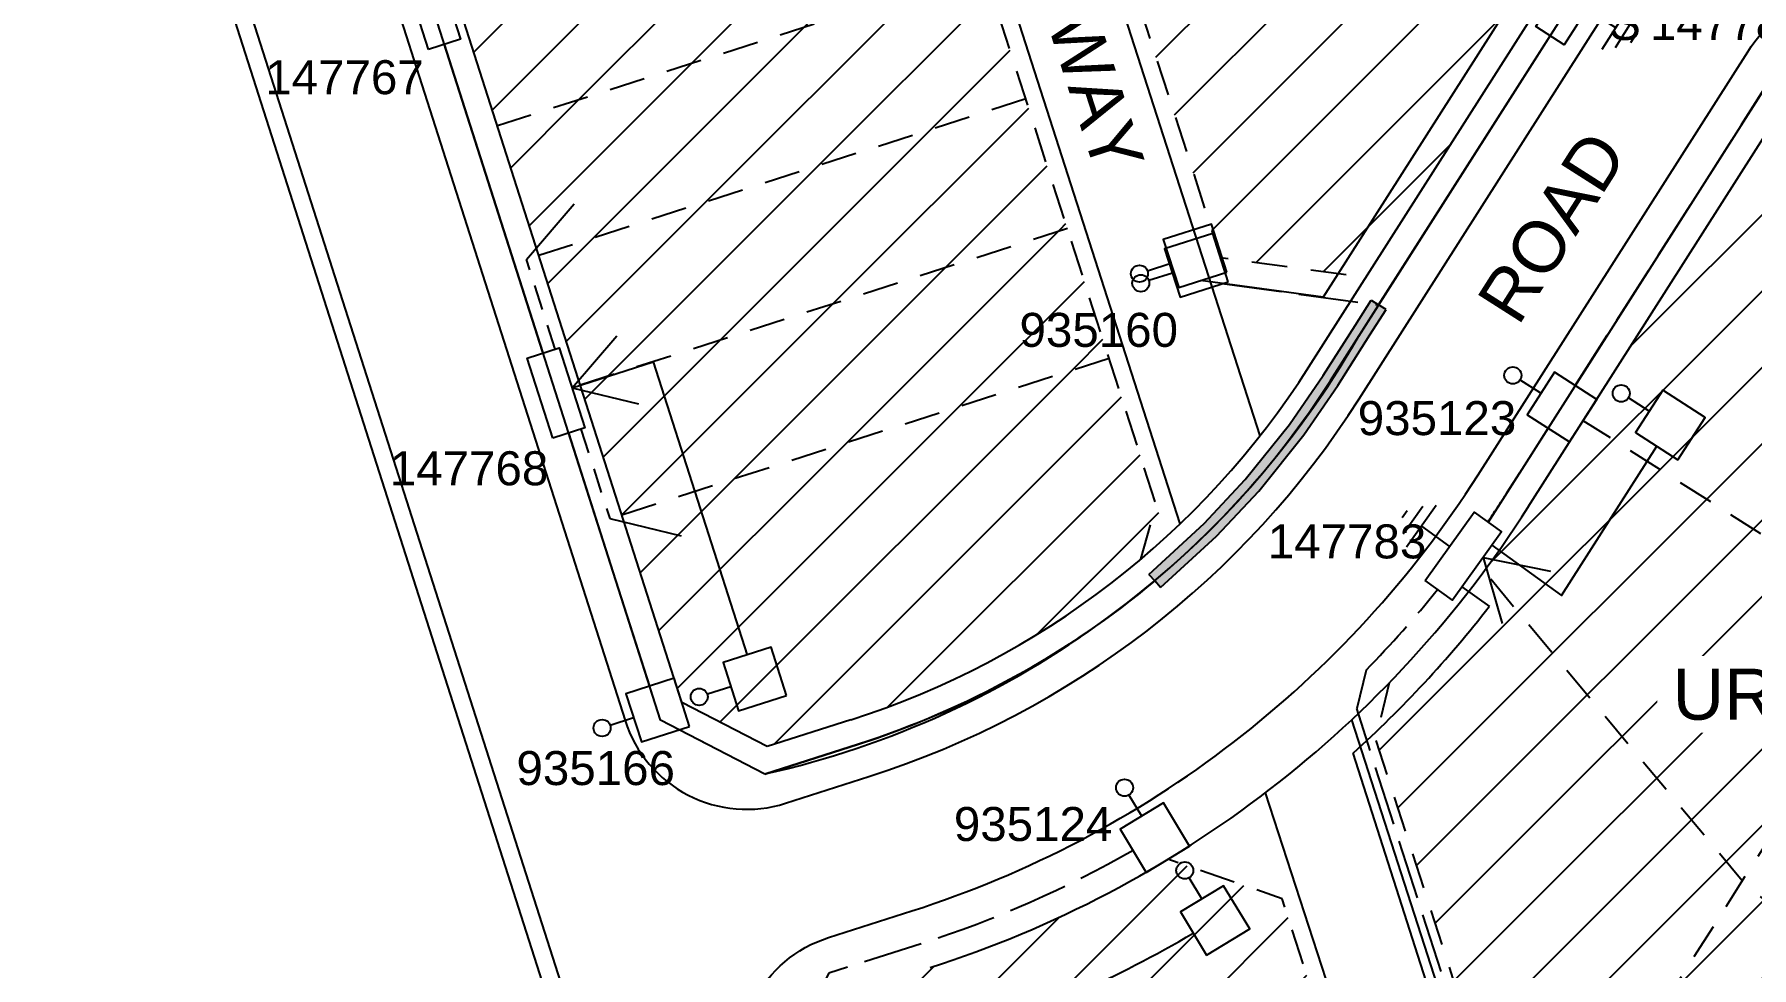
# Model space of a CAD drawing. Header units: metres. Extents: x 305550 to 306428, y 6276370 to 6276957.
# Drawn here: x 305796.4 to 305897.3, y 6276709.2 to 6276764.1 of the extents above; entities that cross this region are included whole.
import ezdxf
from ezdxf.enums import TextEntityAlignment as Align

# ---------------------------------------------------------------- set-up
doc = ezdxf.new("R2010")
doc.units = ezdxf.units.M
doc.header["$LTSCALE"] = 0.7
for name, pattern in [('Cable Exist OH', [1, 1, 0]), ('Dash', [5, 3, -2]), ('IE Trench LV', [6.5, 5, -1.5])]:
    doc.linetypes.add(name, pattern=pattern)
doc.layers.get('0').update_dxf_attribs({"color": 6})
for name, color, linetype in [('_User Miscellaneous1', 3, 'Continuous'), ('_User Miscellaneous11', 7, 'Continuous'), ('_User Miscellaneous4', 7, 'Continuous'), ('_User Miscellaneous7', 150, 'Continuous'), ('_User Miscellaneous8', 7, 'Continuous'), ('_User Miscellaneous9', 8, 'Continuous'), ('Cadastre Developer_SP_NEW', 4, 'Continuous'), ('Cadastre Roads_SP_NEW', 8, 'Continuous'), ('Duct_SP_NEW', 2, 'Continuous'), ('Equip_LV_NEW', 5, 'Continuous'), ('Mains_HV_NEW_U72', 2, 'Continuous'), ('Mains_LV_NEW_R6', 2, 'Continuous'), ('Mains_LV_NEW_T84', 2, 'Continuous'), ('Services_SP_NEW_UG', 2, 'Continuous'), ('SupportsUG_SP_LV_NEW', 2, 'Continuous'), ('SupportsUG_SP_LV_SL_NEW', 2, 'Continuous'), ('Trench_SP_NEW', 2, 'Continuous')]:
    doc.layers.add(name, color=color, linetype=linetype)
doc.layers.add('_User Miscellaneous5', color=7, linetype='Continuous', lineweight=35)
doc.layers.add('_User Notes', color=7, linetype='Continuous', plot=False)
doc.styles.add('ARIAL', font='arial.ttf', dxfattribs={"height": 2})
doc.styles.add('ARIAL 3.0', font='arial.ttf', dxfattribs={"height": 3})
doc.styles.add('POLE_LABEL', font='arial.ttf')
doc.styles.add('SL_LABEL', font='arial.ttf')
doc.styles.get("Standard").update_dxf_attribs({"font": 'arial.ttf'})
doc.styles.add('style1', font='iso3098b.shx')
doc.linetypes.add('Cable New UG', pattern='A,8,-1,["x",style1,S=3.5,R=0,X=0.35,Y=-1],-3.5', length=12.5)
doc.linetypes.add('Cable Z', pattern='A,8,-1,["Z",Standard,S=2.5,R=0,X=0.35,Y=-1.25],-3.5', length=12.5)
doc.linetypes.add('IE Trench HV', pattern='A,8,-2,["/",style1,S=2.5,R=0,X=0.1,Y=-1],-4.5', length=14.5)

# ---------------------------------------------------------------- blocks, each defined once
blk = doc.blocks.new('*U116')
at = {"layer": '_User Miscellaneous7', "lineweight": -3}
blk.add_lwpolyline([(0.56, 2.88), (0.56, 4.33)], dxfattribs=at)
blk.add_lwpolyline([(-0.93, -0.09), (2.04, -0.09), (2.04, 2.88), (-0.93, 2.88)], close=True, dxfattribs=at)
blk.add_circle((0.56, 4.83), 0.5, dxfattribs=at)
at = {"layer": '_User Miscellaneous8', "color": 2, "lineweight": -3}
blk.add_lwpolyline([(-1.49, 0), (1.49, 0), (1.49, 2.97), (-1.49, 2.97)], close=True, dxfattribs=at)
at = {"style": 'POLE_LABEL', "flags": 9}
blk.add_attdef('STRUCTURE_PLANT_NUMBER', text='', height=0.2, dxfattribs=at).set_placement((1.64, 1.73), align=Align.MIDDLE_LEFT)
for tag, flags, p in [('STREET_CODE', 9, (1.64, 1.49)), ('OWNED_BY', 9, (1.64, 1.09)), ('COLUMN_TYPE', 9, (1.64, 1.29)), ('OPERATED_BY', 9, (1.64, 0.89)), ('STATE', 9, (1.64, 0.49)), ('MAINTAINED_BY', 9, (1.64, 0.69)), ('USAGE', 9, (1.64, 0.29)), ('LEGEND', 9, (1.64, 0.09)), ('SUBURB', 9, (1.64, -0.31)), ('STREETNAME', 9, (1.64, -0.51)), ('PARENT', 9, (1.64, -0.11)), ('LOCATION', 9, (1.64, -0.71)), ('NOTES', 9, (1.64, -0.91)), ('Z', 1, (1.64, -1.31)), ('LABEL_ALIGNMENT', 9, (1.64, -1.11))]:
    blk.add_attdef(tag, text='', height=0.2, dxfattribs=dict(flags=flags)).set_placement(p, align=Align.MIDDLE_LEFT)
at = {"layer": '_User Miscellaneous5', "style": 'ARIAL', "flags": 8}
blk.add_attdef('ASSET_NUM', text='', height=2, dxfattribs=at).set_placement((2, 3.49), align=Align.MIDDLE_LEFT)
blk = doc.blocks.new('*U39')
at = {"layer": '_User Miscellaneous8', "color": 2}
blk.add_line((0, 0), (0, 1.45), dxfattribs=at)
blk.add_circle((0, 1.95), 0.5, dxfattribs=at)
for tag, p, flags in [('Z', (0, 0), 1), ('OPERATED_BY', (0, -9.61), 9)]:
    blk.add_attdef(tag, p, '', height=0.2, dxfattribs=dict(flags=flags))
at = {"style": 'SL_LABEL', "flags": 9}
blk.add_attdef('STREET_CODE', text='', height=0.2, dxfattribs=at).set_placement((0, -0.2), align=Align.MIDDLE_LEFT)
at = {"flags": 9}
for tag, p in [('CONSTRUCTED_VOLTAGE', (0, -0.4)), ('CONTROL_TYPE', (0, -0.6)), ('LANTERN_PURPOSE', (0, -0.8)), ('LANTERN_TYPE', (0, -1)), ('OPERATING_VOLTAGE', (0, -1.4)), ('ORIENTATION', (0, -1.6)), ('OWNED_BY', (0, -1.8)), ('STATE', (0, -2)), ('NO_PHASES', (0, -1.2)), ('CEXIST', (0, -2.4)), ('CNEW', (0, -2.6)), ('CNUMBER', (0, -2.8)), ('CREMOVE', (0, -3)), ('USAGE', (0, -2.2)), ('CREPLACE', (0, -3.2)), ('LKINGHEIGHT', (0, -3.4)), ('LBRACKET', (0, -3.6)), ('LBRACKETVOCAB', (0, -3.8)), ('LCATEGORY', (0, -4)), ('LCHARGE1', (0, -4.2)), ('LCHARGE1PERCENT', (0, -4.4)), ('LCHARGE2', (0, -4.6)), ('LCHARGE2PERCENT', (0, -4.8)), ('LCHARGE3', (0, -5)), ('LCHARGE3PERCENT', (0, -5.2)), ('LEXIST', (0, -5.4)), ('LLAMP', (0, -5.6)), ('LLAMPVOCAB', (0, -5.8)), ('LMAST', (0, -6)), ('LMASTVOCAB', (0, -6.2)), ('LNEW', (0, -6.4)), ('LANTNUMBER', (0, -6.6)), ('LOUTREACH', (0, -7)), ('LOUTREACHVOCAB', (0, -7.2)), ('LRATECODE', (0, -7.4)), ('LREMOVE', (0, -7.6)), ('LREPLACE', (0, -7.8)), ('LTYPE', (0, -8)), ('SUBURB', (0, -8.6)), ('STREETNAME', (0, -8.8)), ('LTYPEVOCAB', (0, -8.2)), ('LEGEND', (0, -8.4)), ('LOCATION', (0, -9)), ('NOTES', (0, -9.2)), ('MAINTAINED_BY', (0, -9.86))]:
    blk.add_attdef(tag, text='', height=0.2, dxfattribs=at).set_placement(p, align=Align.MIDDLE_LEFT)
at = {"layer": '_User Notes', "style": 'SL_LABEL', "flags": 8}
blk.add_attdef('ASSET_NUM', text='', height=2.5, dxfattribs=at).set_placement((2, 2), align=Align.MIDDLE_LEFT)
at = {"layer": '_User Notes', "flags": 8}
blk.add_attdef('LNUMBER', text='', height=2.5, dxfattribs=at).set_placement((1.2, -2.8), align=Align.MIDDLE_LEFT)
blk = doc.blocks.new('*U35')
at = {"lineweight": -3}
blk.add_lwpolyline([(-2.48, 2.49), (2.47, 2.49), (2.47, 0.51), (-2.48, 0.51)], close=True, dxfattribs=at)
for tag, flags, p in [('STREET_CODE', 9, (1.5, 3.5)), ('OWNED_BY', 9, (1.5, 3.3)), ('OPERATED_BY', 9, (1.5, 3.1)), ('STATE', 9, (1.5, 2.7)), ('SUPPORT_TYPE', 9, (1.5, 2.5)), ('MAINTAINED_BY', 9, (1.5, 2.9)), ('USAGE', 9, (1.5, 2.3)), ('LEGEND', 9, (1.5, 2.1)), ('SUBURB', 9, (1.5, 1.7)), ('STREETNAME', 9, (1.5, 1.5)), ('PARENT', 9, (1.5, 1.9)), ('LOCATION', 9, (1.5, 1.3)), ('NOTES', 9, (1.5, 1.1)), ('Z', 1, (1.5, 0.9))]:
    blk.add_attdef(tag, text='', height=0.2, dxfattribs=dict(flags=flags)).set_placement(p, align=Align.MIDDLE_LEFT)
at = {"layer": '_User Miscellaneous4', "style": 'ARIAL', "flags": 8}
blk.add_attdef('ASSET_NUM', text='', height=2, dxfattribs=at).set_placement((2, 5.5), align=Align.MIDDLE_LEFT)
blk = doc.blocks.new('A$C1B2C29DD')
at = {"layer": 'Services_SP_NEW_UG', "color": 2, "flags": 128}
for points in [[(0, 0), (-2.1, 3.44)], [(0, 0), (2.1, 3.44)]]:
    blk.add_lwpolyline(points, dxfattribs=at)
blk = doc.blocks.new('*U36')
at = {"layer": '_User Miscellaneous7', "lineweight": -3}
blk.add_lwpolyline([(0, -3.03), (0, -1.58)], dxfattribs=at)
blk.add_lwpolyline([(-1.49, -6), (1.49, -6), (1.49, -3.03), (-1.49, -3.03)], close=True, dxfattribs=at)
blk.add_circle((0, -1.08), 0.5, dxfattribs=at)
at = {"layer": '_User Miscellaneous8', "color": 2, "lineweight": -3}
blk.add_lwpolyline([(-1.49, 0), (1.49, 0), (1.49, 2.97), (-1.49, 2.97)], close=True, dxfattribs=at)
at = {"style": 'POLE_LABEL', "flags": 9}
blk.add_attdef('STRUCTURE_PLANT_NUMBER', text='', height=0.2, dxfattribs=at).set_placement((1.64, 1.73), align=Align.MIDDLE_LEFT)
for tag, flags, p in [('STREET_CODE', 9, (1.64, 1.49)), ('OWNED_BY', 9, (1.64, 1.09)), ('COLUMN_TYPE', 9, (1.64, 1.29)), ('OPERATED_BY', 9, (1.64, 0.89)), ('STATE', 9, (1.64, 0.49)), ('MAINTAINED_BY', 9, (1.64, 0.69)), ('USAGE', 9, (1.64, 0.29)), ('LEGEND', 9, (1.64, 0.09)), ('SUBURB', 9, (1.64, -0.31)), ('STREETNAME', 9, (1.64, -0.51)), ('PARENT', 9, (1.64, -0.11)), ('LOCATION', 9, (1.64, -0.71)), ('NOTES', 9, (1.64, -0.91)), ('Z', 1, (1.64, -1.31)), ('LABEL_ALIGNMENT', 9, (1.64, -1.11))]:
    blk.add_attdef(tag, text='', height=0.2, dxfattribs=dict(flags=flags)).set_placement(p, align=Align.MIDDLE_LEFT)
at = {"layer": '_User Miscellaneous5', "style": 'ARIAL', "flags": 8}
blk.add_attdef('ASSET_NUM', text='', height=2, dxfattribs=at).set_placement((2, 3.49), align=Align.MIDDLE_LEFT)
blk = doc.blocks.new('*U118')
at = {"layer": '_User Miscellaneous7', "lineweight": -3}
blk.add_lwpolyline([(0.5, -3.03), (0.5, -1.58)], dxfattribs=at)
blk.add_lwpolyline([(-0.98, -6), (1.99, -6), (1.99, -3.03), (-0.98, -3.03)], close=True, dxfattribs=at)
blk.add_circle((0.5, -1.08), 0.5, dxfattribs=at)
at = {"layer": '_User Miscellaneous8', "color": 2, "lineweight": -3}
blk.add_lwpolyline([(-1.49, 0), (1.49, 0), (1.49, 2.97), (-1.49, 2.97)], close=True, dxfattribs=at)
at = {"style": 'POLE_LABEL', "flags": 9}
blk.add_attdef('STRUCTURE_PLANT_NUMBER', text='', height=0.2, dxfattribs=at).set_placement((1.64, 1.73), align=Align.MIDDLE_LEFT)
for tag, flags, p in [('STREET_CODE', 9, (1.64, 1.49)), ('OWNED_BY', 9, (1.64, 1.09)), ('COLUMN_TYPE', 9, (1.64, 1.29)), ('OPERATED_BY', 9, (1.64, 0.89)), ('STATE', 9, (1.64, 0.49)), ('MAINTAINED_BY', 9, (1.64, 0.69)), ('USAGE', 9, (1.64, 0.29)), ('LEGEND', 9, (1.64, 0.09)), ('SUBURB', 9, (1.64, -0.31)), ('STREETNAME', 9, (1.64, -0.51)), ('PARENT', 9, (1.64, -0.11)), ('LOCATION', 9, (1.64, -0.71)), ('NOTES', 9, (1.64, -0.91)), ('Z', 1, (1.64, -1.31)), ('LABEL_ALIGNMENT', 9, (1.64, -1.11))]:
    blk.add_attdef(tag, text='', height=0.2, dxfattribs=dict(flags=flags)).set_placement(p, align=Align.MIDDLE_LEFT)
at = {"layer": '_User Miscellaneous5', "style": 'ARIAL', "flags": 8}
blk.add_attdef('ASSET_NUM', text='', height=2, dxfattribs=at).set_placement((2, 3.49), align=Align.MIDDLE_LEFT)
blk = doc.blocks.new('*U267')
at = {"lineweight": -3}
blk.add_lwpolyline([(-2.47, 2.49), (2.48, 2.49), (2.48, 0.51), (-2.47, 0.51)], close=True, dxfattribs=at)
for tag, flags, p in [('STREET_CODE', 9, (1.5, 3.5)), ('OWNED_BY', 9, (1.5, 3.3)), ('OPERATED_BY', 9, (1.5, 3.1)), ('STATE', 9, (1.5, 2.7)), ('SUPPORT_TYPE', 9, (1.5, 2.5)), ('MAINTAINED_BY', 9, (1.5, 2.9)), ('USAGE', 9, (1.5, 2.3)), ('LEGEND', 9, (1.5, 2.1)), ('SUBURB', 9, (1.5, 1.7)), ('STREETNAME', 9, (1.5, 1.5)), ('PARENT', 9, (1.5, 1.9)), ('LOCATION', 9, (1.5, 1.3)), ('NOTES', 9, (1.5, 1.1)), ('Z', 1, (1.5, 0.9))]:
    blk.add_attdef(tag, text='', height=0.2, dxfattribs=dict(flags=flags)).set_placement(p, align=Align.MIDDLE_LEFT)
at = {"layer": '_User Miscellaneous4', "style": 'ARIAL', "flags": 8}
blk.add_attdef('ASSET_NUM', text='', height=2, dxfattribs=at).set_placement((2, 5.5), align=Align.MIDDLE_LEFT)
blk = doc.blocks.new('*U455')
at = {"layer": '_User Miscellaneous7', "lineweight": -3}
blk.add_lwpolyline([(2.56, -2.96), (2.56, -1.51)], dxfattribs=at)
blk.add_lwpolyline([(1.07, -5.93), (4.04, -5.93), (4.04, -2.96), (1.07, -2.96)], close=True, dxfattribs=at)
blk.add_circle((2.56, -1.01), 0.5, dxfattribs=at)
at = {"layer": '_User Miscellaneous8', "color": 2, "lineweight": -3}
blk.add_lwpolyline([(-1.49, 0), (1.49, 0), (1.49, 2.97), (-1.49, 2.97)], close=True, dxfattribs=at)
at = {"style": 'POLE_LABEL', "flags": 9}
blk.add_attdef('STRUCTURE_PLANT_NUMBER', text='', height=0.2, dxfattribs=at).set_placement((1.64, 1.73), align=Align.MIDDLE_LEFT)
for tag, flags, p in [('STREET_CODE', 9, (1.64, 1.49)), ('OWNED_BY', 9, (1.64, 1.09)), ('COLUMN_TYPE', 9, (1.64, 1.29)), ('OPERATED_BY', 9, (1.64, 0.89)), ('STATE', 9, (1.64, 0.49)), ('MAINTAINED_BY', 9, (1.64, 0.69)), ('USAGE', 9, (1.64, 0.29)), ('LEGEND', 9, (1.64, 0.09)), ('SUBURB', 9, (1.64, -0.31)), ('STREETNAME', 9, (1.64, -0.51)), ('PARENT', 9, (1.64, -0.11)), ('LOCATION', 9, (1.64, -0.71)), ('NOTES', 9, (1.64, -0.91)), ('Z', 1, (1.64, -1.31)), ('LABEL_ALIGNMENT', 9, (1.64, -1.11))]:
    blk.add_attdef(tag, text='', height=0.2, dxfattribs=dict(flags=flags)).set_placement(p, align=Align.MIDDLE_LEFT)
at = {"layer": '_User Miscellaneous5', "style": 'ARIAL', "flags": 8}
blk.add_attdef('ASSET_NUM', text='', height=2, dxfattribs=at).set_placement((2, 3.49), align=Align.MIDDLE_LEFT)
blk = doc.blocks.new('*U275')
at = {"lineweight": -3}
blk.add_lwpolyline([(-2.47, 2.49), (2.48, 2.49), (2.48, 0.51), (-2.47, 0.51)], close=True, dxfattribs=at)
for tag, flags, p in [('STREET_CODE', 9, (1.5, 3.5)), ('OWNED_BY', 9, (1.5, 3.3)), ('OPERATED_BY', 9, (1.5, 3.1)), ('STATE', 9, (1.5, 2.7)), ('SUPPORT_TYPE', 9, (1.5, 2.5)), ('MAINTAINED_BY', 9, (1.5, 2.9)), ('USAGE', 9, (1.5, 2.3)), ('LEGEND', 9, (1.5, 2.1)), ('SUBURB', 9, (1.5, 1.7)), ('STREETNAME', 9, (1.5, 1.5)), ('PARENT', 9, (1.5, 1.9)), ('LOCATION', 9, (1.5, 1.3)), ('NOTES', 9, (1.5, 1.1)), ('Z', 1, (1.5, 0.9))]:
    blk.add_attdef(tag, text='', height=0.2, dxfattribs=dict(flags=flags)).set_placement(p, align=Align.MIDDLE_LEFT)
at = {"layer": '_User Miscellaneous4', "style": 'ARIAL', "flags": 8}
blk.add_attdef('ASSET_NUM', text='', height=2, dxfattribs=at).set_placement((2, 5.5), align=Align.MIDDLE_LEFT)
blk = doc.blocks.new('*U50')
at = {"layer": 'Services_SP_NEW_UG', "color": 2, "flags": 128}
for points in [[(0, 0), (-1.66, 3.68)], [(0, 0), (2.51, 3.16)]]:
    blk.add_lwpolyline(points, dxfattribs=at)
blk = doc.blocks.new('*U272')
at = {"layer": 'Services_SP_NEW_UG', "color": 2, "flags": 128}
blk.add_lwpolyline([(8, -0.75), (10.25, 2.94)], dxfattribs=at)
at = {"layer": 'Services_SP_NEW_UG', "color": 2, "linetype": 'Dash', "ltscale": 0.7, "flags": 128}
blk.add_lwpolyline([(2.47, -0.75), (8, -0.75)], dxfattribs=at)
blk = doc.blocks.new('*U273')
at = {"layer": 'Services_SP_NEW_UG', "color": 2, "flags": 128}
blk.add_lwpolyline([(-8, -0.75), (-10.25, 2.93)], dxfattribs=at)
at = {"layer": 'Services_SP_NEW_UG', "color": 2, "linetype": 'Dash', "ltscale": 0.7, "flags": 128}
blk.add_lwpolyline([(-2.47, -0.75), (-8, -0.75)], dxfattribs=at)
blk = doc.blocks.new('Earth')
for p, q in [((0, -2.04), (0, 0)), ((-1.5, -2.04), (1.5, -2.04)), ((-1, -2.64), (1, -2.64)), ((-0.25, -3.24), (0.25, -3.24))]:
    blk.add_line(p, q)

msp = doc.modelspace()

# ---------------------------------------------------------------- hatches: boundary and pattern name
at = {"layer": '_User Miscellaneous11'}
h = msp.add_hatch(dxfattribs=at)
h.set_pattern_fill('ANSI31', color=3)
edge = h.paths.add_edge_path()
edge.add_arc((305813.01, 6276858.32), 83.28, 300.0743, 305.9878, ccw=False)
edge.add_line((305854.75, 6276786.25), (305855.2, 6276784.84))
edge.add_line((305855.2, 6276784.84), (305866.11, 6276750.98))
edge.add_line((305866.11, 6276750.98), (305868.25, 6276750.69))
edge.add_line((305868.25, 6276750.69), (305870.38, 6276750.4))
edge.add_line((305870.38, 6276750.4), (305874.66, 6276749.82))
edge.add_line((305874.66, 6276749.82), (305885.28, 6276766.48))
edge.add_line((305885.28, 6276766.48), (305861.95, 6276790.94))
h = msp.add_hatch(dxfattribs=at)
h.set_pattern_fill('ANSI31', color=3)
h.paths.add_polyline_path([(305849.74, 6276775.62), (305821.13, 6276766.42), (305823.56, 6276758.8), (305852.19, 6276768)])
h = msp.add_hatch(dxfattribs=at)
h.set_pattern_fill('ANSI31', color=3)
h.paths.add_polyline_path([(305852.19, 6276768), (305823.56, 6276758.8), (305826, 6276751.18), (305854.64, 6276760.38)])
h = msp.add_hatch(dxfattribs=at)
h.set_pattern_fill('ANSI31', color=3)
edge = h.paths.add_edge_path()
edge.add_arc((305829.14, 6276771.42), 65.3, 315.8925, 327.5001)
edge.add_line((305884.21, 6276736.33), (305900.06, 6276761.21))
edge.add_line((305900.06, 6276761.21), (305905.59, 6276762.44))
edge.add_line((305905.59, 6276762.44), (305935.9, 6276743.13))
edge.add_line((305935.9, 6276743.13), (305937.56, 6276737.36))
edge.add_line((305937.56, 6276737.36), (305903.54, 6276665.5))
edge.add_line((305903.54, 6276665.5), (305893.76, 6276665.22))
edge.add_line((305893.76, 6276665.22), (305881.43, 6276703.43))
edge.add_line((305881.43, 6276703.43), (305875.22, 6276722.65))
edge.add_line((305875.22, 6276722.65), (305876.03, 6276725.97))
h.paths.add_polyline_path([(305891.86, 6276722.14), (305915.03, 6276722.14), (305915.03, 6276728.32), (305891.86, 6276728.32)], flags=24)
h.paths.add_polyline_path([(305899.58, 6276718.02), (305906.79, 6276718.02), (305906.79, 6276722.14), (305899.58, 6276722.14)], flags=24)
h = msp.add_hatch(dxfattribs=at)
h.set_pattern_fill('ANSI31', color=3)
h.paths.add_polyline_path([(305857.08, 6276752.77), (305854.64, 6276760.38), (305826, 6276751.18), (305828.44, 6276743.56)])
h = msp.add_hatch(dxfattribs=at)
h.set_pattern_fill('ANSI31', color=3)
h.paths.add_polyline_path([(305857.08, 6276752.77), (305828.44, 6276743.56), (305830.87, 6276735.94), (305859.53, 6276745.15)])
h = msp.add_hatch(color=256, dxfattribs=at)
h.dxf.hatch_style = 1
h.paths.add_polyline_path([(305861.89, 6276732.35), (305862.59, 6276731.58), (305865.88, 6276734.6), (305868.36, 6276737.24), (305871.01, 6276740.55), (305873.01, 6276743.46), (305874.9, 6276746.44), (305875.85, 6276747.92), (305874.97, 6276748.48), (305874.03, 6276746.99), (305872.14, 6276744.04), (305870.17, 6276741.17), (305867.57, 6276737.93), (305865.15, 6276735.34)])
h = msp.add_hatch(dxfattribs=at)
h.set_pattern_fill('ANSI31', color=3)
h.paths.add_polyline_path([(305859.53, 6276745.15), (305830.87, 6276735.94), (305834.43, 6276724.82), (305839.46, 6276722.23), (305844.37, 6276723.79, 0.108585), (305862.93, 6276734.57)])
h.paths.add_polyline_path([(305855.32, 6276740.21), (305865.63, 6276740.21), (305865.63, 6276744.33), (305855.32, 6276744.33)], flags=9)
h = msp.add_hatch(dxfattribs=at)
h.set_pattern_fill('ANSI31', color=3)
edge = h.paths.add_edge_path()
edge.add_line((305877.32, 6276629.29), (305871.34, 6276629.67))
edge.add_arc((305950.17, 6276691.19), 100, 197.7334, 217.9718, ccw=False)
edge.add_line((305854.92, 6276660.73), (305841.53, 6276702.62))
edge.add_line((305841.53, 6276702.62), (305844.12, 6276707.65))
edge.add_line((305844.12, 6276707.65), (305849.03, 6276709.22))
edge.add_arc((305829.14, 6276771.42), 65.3, 287.7334, 301.2567)
edge.add_line((305863.02, 6276715.6), (305869.74, 6276713.27))
edge.add_line((305869.74, 6276713.27), (305891.24, 6276647.02))
edge.add_line((305891.24, 6276647.02), (305890.5, 6276642.72))
edge.add_arc((305844.74, 6276681.52), 60, 314.8583, 319.7071, ccw=False)
edge.add_line((305887.06, 6276638.99), (305877.32, 6276629.29))

# ---------------------------------------------------------------- linework, layer by layer
at = {"layer": '_User Miscellaneous9', "linetype": 'Dash'}
msp.add_line((305906.35, 6276729.34), (305892.01, 6276706.82), dxfattribs=at)
at = {"layer": '_User Miscellaneous9', "linetype": 'Dash', "flags": 128}
for points in [[(305844.02, 6276825.82), (305842.98, 6276822.82), (305866.11, 6276750.98), (305874.66, 6276749.82)], [(305861.43, 6276733.25), (305862.32, 6276736.47), (305837, 6276815.26), (305830.67, 6276817.74)], [(305852.21, 6276767.92), (305823.59, 6276758.72)], [(305854.66, 6276760.31), (305826.03, 6276751.1)], [(305857.11, 6276752.69), (305828.46, 6276743.48)], [(305830.9, 6276735.86), (305859.56, 6276745.07)], [(305927.41, 6276715.93), (305887.44, 6276741.39)], [(305918, 6276696.04), (305896.79, 6276714.33), (305881.6, 6276732.54)], [(305876.03, 6276725.97), (305875.22, 6276722.65), (305893.76, 6276665.22), (305903.54, 6276665.5)], [(305890.5, 6276642.72), (305891.24, 6276647.02), (305869.74, 6276713.27), (305863.02, 6276715.6)]]:
    msp.add_lwpolyline(points, dxfattribs=at)
at = {"layer": 'Cadastre Developer_SP_NEW'}
for p, q in [((305871.31, 6276744.55), (305927.62, 6276832.94)), ((305834.43, 6276724.82), (305809.17, 6276803.8)), ((305842.73, 6276656.84), (305796.96, 6276799.97)), ((305884.21, 6276736.33), (305900.06, 6276761.21)), ((305839.46, 6276722.23), (305834.43, 6276724.82)), ((305844.37, 6276723.79), (305839.46, 6276722.23))]:
    msp.add_line(p, q, dxfattribs=at)
for radius in [50, 65.3]:
    msp.add_arc((305829.14, 6276771.42), radius, 287.7334, 327.5001, dxfattribs=at)
at = {"layer": 'Cadastre Roads_SP_NEW'}
for p, q in [((305841.49, 6276824.15), (305868.43, 6276740.5)), ((305863.74, 6276735.33), (305836.24, 6276820.9)), ((305873.81, 6276723.79), (305896.98, 6276652.01)), ((305892.76, 6276645.55), (305868.76, 6276719.51))]:
    msp.add_line(p, q, dxfattribs=at)
at = {"layer": 'Cadastre Roads_SP_NEW', "flags": 128}
for points in [[(305810.24, 6276812.19, 0.397633), (305805.79, 6276802.9), (305831.1, 6276723.75, 0.414214), (305840.53, 6276718.89), (305845.43, 6276720.46, 0.175277), (305874.26, 6276742.67), (305930.57, 6276831.06, 0.414214), (305928.27, 6276841.42), (305889.76, 6276865.95, 0.383767), (305879.87, 6276864.29), (305877.8, 6276861.7, -0.133806), (305810.24, 6276812.19)], [(305796.36, 6276803.23, -0.099002), (305797.79, 6276800.66), (305843.68, 6276657.14, 0.236859), (305913.84, 6276585.46), (305942.06, 6276575.76)]]:
    msp.add_lwpolyline(points, format="xyb", dxfattribs=at)
msp.add_lwpolyline([(305847.96, 6276712.56, 0.175277), (305881.26, 6276738.21), (305897.11, 6276763.09, -0.414214), (305907.47, 6276765.39), (305938.17, 6276745.83, -0.378035), (305940.92, 6276736.29), (305902.13, 6276654.35, -0.086646), (305889.53, 6276636.51), (305879.78, 6276626.81, -0.449872), (305868.58, 6276627.51, -0.088537), (305851.59, 6276659.67), (305838.19, 6276701.56, -0.414214), (305843.05, 6276710.99)], format="xyb", close=True, dxfattribs=at)
at = {"layer": 'Duct_SP_NEW'}
for p, q in [((305874.03, 6276746.99), (305874.97, 6276748.48)), ((305874.9, 6276746.44), (305875.85, 6276747.92)), ((305874.97, 6276748.48), (305875.41, 6276748.2)), ((305875.85, 6276747.92), (305875.41, 6276748.2)), ((305872.14, 6276744.04), (305874.03, 6276746.99)), ((305873.01, 6276743.46), (305874.9, 6276746.44)), ((305870.17, 6276741.17), (305872.14, 6276744.04)), ((305871.01, 6276740.55), (305873.01, 6276743.46)), ((305867.57, 6276737.93), (305870.17, 6276741.17)), ((305868.36, 6276737.24), (305871.01, 6276740.55)), ((305865.15, 6276735.34), (305867.57, 6276737.93)), ((305865.88, 6276734.6), (305868.36, 6276737.24)), ((305861.89, 6276732.35), (305865.15, 6276735.34)), ((305862.59, 6276731.58), (305865.88, 6276734.6)), ((305861.89, 6276732.35), (305862.24, 6276731.97)), ((305862.59, 6276731.58), (305862.24, 6276731.97))]:
    msp.add_line(p, q, dxfattribs=at)
at = {"layer": 'Mains_HV_NEW_U72', "color": 2, "linetype": 'Cable New UG', "flags": 128}
for points in [[(305839.32, 6276720.61), (305833.19, 6276723.77), (305807.56, 6276803.91)], [(305912.48, 6276774.41), (305897.99, 6276783.64), (305874.23, 6276746.34)]]:
    msp.add_lwpolyline(points, dxfattribs=at)
at = {"layer": 'Mains_HV_NEW_U72', "color": 2, "linetype": 'Cable New UG'}
msp.add_arc((305827.55, 6276773.12), 53.81, 282.6431, 330.1639, dxfattribs=at)
at = {"layer": 'Mains_LV_NEW_R6', "linetype": 'Cable Z'}
msp.add_line((305879.5, 6276704.41), (305873.91, 6276721.84), dxfattribs=at)
at = {"layer": 'Mains_LV_NEW_R6', "linetype": 'Cable Z', "flags": 128}
for points in [[(305885.97, 6276766.65), (305884.29, 6276767.72), (305872.14, 6276748.65), (305864.93, 6276749.63)], [(305827.98, 6276743.33), (305832.75, 6276744.85)], [(305832.75, 6276744.85), (305838.27, 6276727.6)], [(305882.06, 6276734.06), (305886.17, 6276731.11), (305891.76, 6276739.89)], [(305880.31, 6276731.62), (305881.92, 6276730.47)]]:
    msp.add_lwpolyline(points, dxfattribs=at)
msp.add_lwpolyline([(305848.37, 6276686.43), (305851.15, 6276687.32), (305846.38, 6276702.22), (305847.27, 6276703.93), (305850.4, 6276704.94, 0.055535), (305864.51, 6276711.25)], format="xyb", dxfattribs=at)
at = {"layer": 'Mains_LV_NEW_R6', "linetype": 'Cable Z'}
msp.add_arc((305829.14, 6276771.42), 66.8, 312.0825, 322.1921, dxfattribs=at)
at = {"layer": 'Mains_LV_NEW_T84', "linetype": 'Cable New UG'}
for p, q in [((305872.57, 6276743.75), (305885.5, 6276764.03)), ((305826.28, 6276745.38), (305820.48, 6276763.53)), ((305881.84, 6276735.41), (305899.13, 6276762.54)), ((305833.19, 6276723.77), (305827.79, 6276740.67)), ((305839.32, 6276720.61), (305833.19, 6276723.77))]:
    msp.add_line(p, q, dxfattribs=at)
at = {"layer": 'Mains_LV_NEW_T84', "linetype": 'Cable New UG', "flags": 128}
msp.add_lwpolyline([(305839.32, 6276720.61), (305844.83, 6276722.37, 0.175277), (305872.57, 6276743.75)], format="xyb", dxfattribs=at)
at = {"layer": 'Trench_SP_NEW', "linetype": 'IE Trench HV'}
for p, q in [((305875.41, 6276748.2), (305885.5, 6276764.03)), ((305826.25, 6276745.46), (305820.45, 6276763.61)), ((305832.55, 6276725.77), (305827.76, 6276740.75)), ((305839.32, 6276720.61), (305834.28, 6276723.21))]:
    msp.add_line(p, q, dxfattribs=at)
at = {"layer": 'Trench_SP_NEW', "linetype": 'IE Trench LV'}
for p, q in [((305886.97, 6276743.46), (305899.13, 6276762.54)), ((305880.47, 6276704.67), (305874.12, 6276724.46))]:
    msp.add_line(p, q, dxfattribs=at)
at = {"layer": 'Trench_SP_NEW', "linetype": 'IE Trench LV', "flags": 128}
for points in [[(305866.21, 6276749.45), (305875.41, 6276748.2)], [(305874.67, 6276726.72), (305874.12, 6276724.46)]]:
    msp.add_lwpolyline(points, dxfattribs=at)
for points in [[(305881.82, 6276735.43, 0.008039), (305882.95, 6276737.14), (305885.38, 6276740.95)], [(305860.97, 6276716.12, -0.053237), (305848.57, 6276710.65), (305843.07, 6276708.89), (305839.91, 6276702.76), (305844.68, 6276687.85)]]:
    msp.add_lwpolyline(points, format="xyb", dxfattribs=at)
at = {"layer": 'Trench_SP_NEW', "linetype": 'IE Trench HV', "flags": 128}
msp.add_lwpolyline([(305862.24, 6276731.97, -0.097441), (305844.83, 6276722.37), (305839.32, 6276720.61)], format="xyb", dxfattribs=at)
at = {"layer": 'Trench_SP_NEW', "linetype": 'IE Trench LV'}
msp.add_arc((305829.14, 6276771.42), 63.8, 315.5271, 321.2107, dxfattribs=at)

# ---------------------------------------------------------------- block references
at = {"layer": 'Equip_LV_NEW', "linetype": 'Cable Exist OH', "lineweight": 0}
for p, rotation in [((305887.64, 6276765.59), 57.50012228471505), ((305879.58, 6276733.99), 234.3872286206301)]:
    msp.add_blockref('Earth', p, dxfattribs=dict(at, rotation=rotation))
at = {"layer": 'Services_SP_NEW_UG'}
for name, rotation in [('*U273', 287.8153288709109), ('*U272', 287.8153288689815)]:
    msp.add_blockref(name, (305828.46, 6276743.48), dxfattribs=dict(at, rotation=rotation))
at = {"layer": 'SupportsUG_SP_LV_NEW'}
ref = msp.add_blockref('*U35', (305821.15, 6276766.34), dxfattribs=dict(at, rotation=107.7334408280015))
ref.add_attrib('ASSET_NUM_001', '147767', (305809.94, 6276760.59), dxfattribs={"layer": '_User Miscellaneous4', "height": 2, "style": 'ARIAL'})
ref = msp.add_blockref('*U267', (305885.56, 6276766.93), dxfattribs=dict(at, rotation=237.5001222646055))
ref.add_attrib('ASSET_NUM_001', "'S'147784", (305888.43, 6276763.78), dxfattribs={"layer": '_User Miscellaneous4', "height": 2, "style": 'ARIAL'})
ref = msp.add_blockref('*U35', (305828.46, 6276743.48), dxfattribs=dict(at, rotation=107.7334408326849))
ref.add_attrib('ASSET_NUM_001', '147768', (305817.26, 6276737.59), dxfattribs={"layer": '_User Miscellaneous4', "height": 2, "style": 'ARIAL'})
for name, p, rotation in [('A$C1B2C29DD', (305827.98, 6276743.33), 287.7334408326849), ('*U50', (305881.56, 6276733.34), 234.3872286085844)]:
    msp.add_blockref(name, p, dxfattribs=dict(at, rotation=rotation))
ref = msp.add_blockref('*U275', (305881.6, 6276732.54), dxfattribs=dict(at, rotation=54.3872286085845))
ref.add_attrib('ASSET_NUM_001', '147783', (305868.89, 6276733.29), dxfattribs={"layer": '_User Miscellaneous4', "height": 2, "style": 'ARIAL'})
at = {"layer": 'SupportsUG_SP_LV_SL_NEW', "ltscale": 0.5}
ref = msp.add_blockref('*U116', (305866.11, 6276750.98), dxfattribs=dict(at, rotation=107.8153288672705))
ref.add_attrib('ASSET_NUM_001', '935160', (305854.29, 6276745.73), dxfattribs={"layer": '_User Miscellaneous5', "height": 2, "style": 'ARIAL'})
for p, rotation in [((305863.28, 6276750.07), 107.8153288672705), ((305884.94, 6276743), 57.265013996588), ((305831.6, 6276723.91), 107.7334408257179), ((305861.48, 6276718.14), 31.25666439274324)]:
    msp.add_blockref('*U39', p, dxfattribs=dict(at, rotation=rotation))
ref = msp.add_blockref('*U455', (305887.44, 6276741.39), dxfattribs=dict(at, rotation=57.265013996588))
ref.add_attrib('ASSET_NUM_001', '935123', (305874.18, 6276740.54), dxfattribs={"layer": '_User Miscellaneous5', "height": 2, "style": 'ARIAL'})
ref = msp.add_blockref('*U36', (305834.43, 6276724.82), dxfattribs=dict(at, rotation=107.7334408257179))
ref.add_attrib('ASSET_NUM_001', '935166', (305824.71, 6276719.96), dxfattribs={"layer": '_User Miscellaneous5', "height": 2, "style": 'ARIAL'})
ref = msp.add_blockref('*U118', (305863.02, 6276715.6), dxfattribs=dict(at, rotation=31.25666439274324))
ref.add_attrib('ASSET_NUM_001', '935124', (305850.43, 6276716.67), dxfattribs={"layer": '_User Miscellaneous5', "height": 2, "style": 'ARIAL'})

# ---------------------------------------------------------------- texts
at = {"layer": 'Cadastre Roads_SP_NEW', "char_height": 3, "attachment_point": 1, "style": 'ARIAL 3.0'}
for s, insert, rotation in [('ACCESSWAY', (305853.47, 6276782.13), 287.8486), ('ROAD', (305881.08, 6276748.5), 57.5001)]:
    msp.add_mtext_dynamic_manual_height_columns(s, width=15.7329, gutter_width=4, heights=[0], dxfattribs=dict(at, insert=insert, rotation=rotation))

# ---------------------------------------------------------------- next in the draw order: texts
at = {"layer": '_User Miscellaneous1', "color": 2, "insert": (305903.53, 6276725.28), "char_height": 3, "attachment_point": 5, "style": 'ARIAL 3.0', "bg_fill": 3, "box_fill_scale": 1.25, "bg_fill_color": 256, "bg_fill_transparency": 0}
msp.add_mtext_dynamic_manual_height_columns('URS 18995', width=21.9575, gutter_width=15, heights=[0], dxfattribs=at)

doc.saveas('drawing.dxf')
